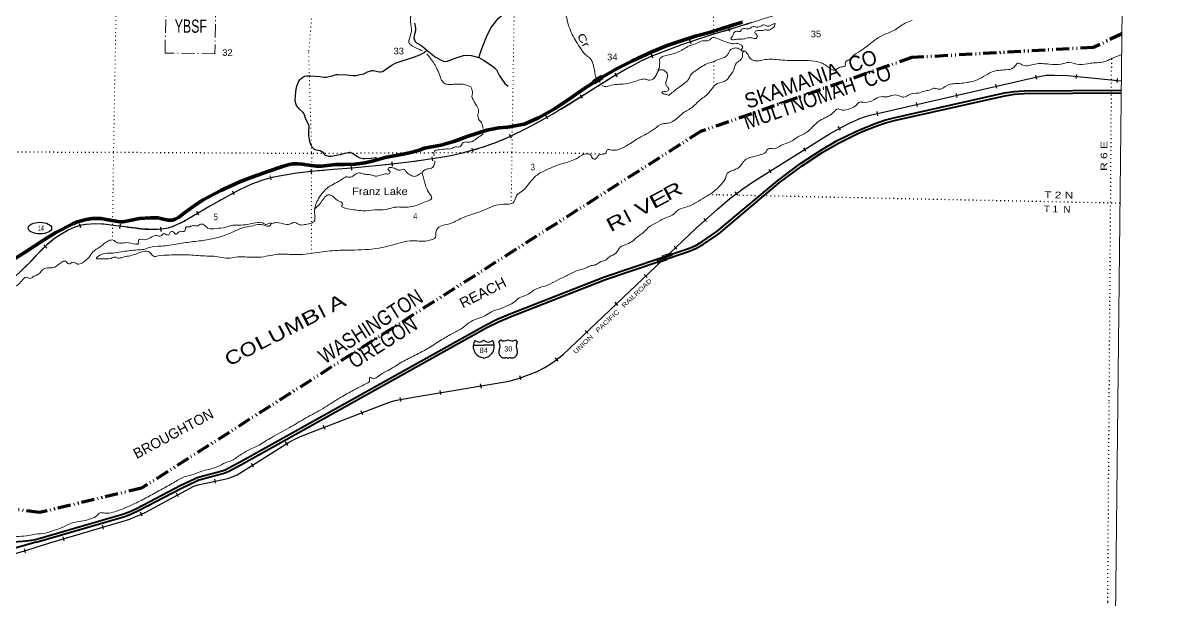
# Model space of a CAD drawing. Header units: feet. Extents: x -481249 to -254670, y -730376 to -544252.
# Drawn here: x -285320 to -254670, y -702563 to -687327 of the extents above; entities that cross this region are included whole.
import ezdxf
from ezdxf.enums import TextEntityAlignment as Align

# ---------------------------------------------------------------- set-up
doc = ezdxf.new("R2010")
doc.units = ezdxf.units.FT
doc.header["$LTSCALE"] = 70
for name, pattern in [('DASH_DOUBLE_DOT', [9.2, 5, -1.2, 0.3, -1.2, 0.3, -1.2]), ('DOT_DASHED', [7.7, 5, -1.2, 0.3, -1.2]), ('DOTTED', [1.5, 0.3, -1.2])]:
    doc.linetypes.add(name, pattern=pattern)
for name, color, linetype, lineweight in [('10', 7, 'DASH_DOUBLE_DOT', 70), ('15', 7, 'Continuous', 25), ('16', 7, 'Continuous', 25), ('17', 7, 'Continuous', 25), ('18', 7, 'Continuous', 35), ('23', 7, 'Continuous', 70), ('29', 7, 'Continuous', 25), ('34', 7, 'Continuous', 25), ('39', 7, 'Continuous', 13), ('4', 7, 'Continuous', 13), ('41', 7, 'Continuous', 13), ('44', 7, 'DOT_DASHED', 13), ('55', 7, 'Continuous', 13), ('59', 7, 'Continuous', 13), ('6', 7, 'DOTTED', 25), ('7', 7, 'DOTTED', 13)]:
    doc.layers.add(name, color=color, linetype=linetype, lineweight=lineweight)
doc.layers.add('12', color=7, linetype='Continuous')

msp = doc.modelspace()

# ---------------------------------------------------------------- linework, layer by layer
at = {"layer": '10', "lineweight": 60}
msp.add_lwpolyline([(-256208.54, -687611.63), (-256956.72, -687968.79), (-261768.39, -688238.79), (-267370.28, -690194.46), (-282181.14, -699635.16), (-284886.82, -700279.72), (-288388.73, -699810.89)], dxfattribs=at)
at = {"layer": '15'}
for p, q in [((-273117.59, -695715.86), (-273114.69, -695712.95)), ((-273111.52, -695715.33), (-273114.95, -695712.95)), ((-273390.3, -695847.33), (-273113.89, -695847.33)), ((-273113.89, -696192.91), (-273177.78, -696174.95)), ((-273114.42, -696193.17), (-273050.79, -696174.43))]:
    msp.add_line(p, q, dxfattribs=at)
msp.add_lwpolyline([(-272838.53, -695847.33), (-273114.42, -695847.33), (-273113.89, -695847.33)], dxfattribs=at)
for centre, radius, start, end in [((-273087.67, -695882.43), 306.13, 148.44436, 254.43378), ((-273236.27, -695599.83), 165.66, 227.34248, 315.8117), ((-272992.58, -695599.83), 165.66, 224.18831, 312.69403), ((-273141.18, -695882.43), 306.13, 283.08087, 31.62484)]:
    msp.add_arc(centre, radius, start, end, dxfattribs=at)
at = {"layer": '16'}
for p, q in [((-272712.87, -695769.81), (-272661.56, -695711.05)), ((-272469.8, -695705.08), (-272470.08, -695705.28)), ((-272277.71, -695710.96), (-272226.32, -695769.81))]:
    msp.add_line(p, q, dxfattribs=at)
for centre, radius, start, end in [((-272570.48, -695553.39), 182.07, 239.97227, 303.45418), ((-272368.7, -695553.89), 181.52, 236.33975, 300.08743), ((-272368.71, -695553.39), 182.07, 236.54582, 236.59441), ((-272566.66, -696035.34), 151.42, 159.09177, 283.81923), ((-272905.85, -695880.44), 222.05, 332.97043, 29.75871), ((-272372.54, -696035.34), 151.42, 256.18077, 20.90823), ((-272033.35, -695880.44), 222.05, 150.24129, 207.02957)]:
    msp.add_arc(centre, radius, start, end, dxfattribs=at)
for centre, major_axis, start_param, end_param in [((-272511.32, -696234.16), (-19.56, 51.67), 4.95877769, 6.28318531), ((-272427.87, -696234.16), (19.56, 51.67), 0, 1.32637542)]:
    msp.add_ellipse(centre, major_axis=major_axis, ratio=0.929097, start_param=start_param, end_param=end_param, dxfattribs=at)
at = {"layer": '17'}
msp.add_ellipse((-284873.39, -692751.56), major_axis=(309.24, -1), ratio=0.500121, dxfattribs=at)
at = {"layer": '18'}
for points in [[(-284992.68, -700993.79), (-282647.53, -700311.83), (-282534.09, -700271.08), (-282462.78, -700238.65), (-282299.46, -700160.42), (-281159.07, -699562.84), (-280763.23, -699375.07), (-280685.57, -699344.87), (-280644.74, -699330.88), (-280379.09, -699262.27), (-280043.52, -699176.07), (-279963.48, -699144.04), (-279900.77, -699115.91), (-279586.73, -698948.33), (-273070.12, -695318.28), (-272756.92, -695164.72), (-272396.88, -695009.09), (-269917.74, -694039.85), (-267718.65, -693296.47), (-267508.77, -693215.89), (-267332.03, -693115.12), (-266935.35, -692840.01), (-265332.05, -691495.66), (-264719.51, -691042.93), (-264166.65, -690679.5), (-263749.45, -690435.18), (-263269.74, -690199.66), (-263135.42, -690136.95), (-262766.37, -689994.6), (-262494.31, -689896.43), (-262209.44, -689822.33), (-259318.65, -689172.28), (-259058.17, -689133.12), (-258797.01, -689117.57), (-256224.9, -689098.65)], [(-284971.74, -701065.81), (-282624.35, -700383.19), (-282505.85, -700340.62), (-282431.06, -700306.61), (-282265.84, -700227.48), (-281125.57, -699629.96), (-280733.53, -699443.99), (-280659.81, -699415.33), (-280623.16, -699402.76), (-280360.39, -699334.89), (-280020.16, -699247.51), (-279934.18, -699213.1), (-279867.73, -699183.29), (-279550.83, -699014.17), (-273035.34, -695384.76), (-272725.52, -695232.86), (-272368.34, -695078.45), (-269892.06, -694110.33), (-267693.19, -693367.03), (-267476.57, -693283.87), (-267292.01, -693178.64), (-266889.79, -692899.69), (-265285.63, -691554.6), (-264676.59, -691104.47), (-264127.07, -690743.24), (-263713.93, -690501.3), (-263237.34, -690267.3), (-263106.02, -690205.99), (-262740.15, -690064.86), (-262472.09, -689968.15), (-262191.76, -689895.23), (-259304.83, -689246.04), (-259050.35, -689207.78), (-258794.51, -689192.55), (-256225.73, -689173.67)], [(-287898.03, -701067.69), (-287737.54, -701032.26), (-287598.08, -701007.9), (-287378.93, -700974.68), (-287195.2, -700952.54), (-287095.31, -700950.38), (-286206.21, -700995.85), (-285698.01, -701047.91), (-285567.06, -701054.41), (-285335.1, -701038.95), (-285087.79, -701012.33), (-284992.68, -700993.79)], [(-284971.74, -701065.81), (-285506.41, -701216.14), (-285697.66, -701267.02), (-285801.31, -701283.72), (-285865.51, -701288.15), (-285912.43, -701286.43), (-286924.35, -701154.32), (-287316.95, -701092.06), (-287400.19, -701084.84), (-287449.77, -701083.2), (-287513.96, -701083.2), (-287665.6, -701098.69), (-287764.1, -701114.21), (-287879.86, -701140.46)]]:
    msp.add_lwpolyline(points, dxfattribs=at)
at = {"layer": '23'}
for points in [[(-266254.67, -687301.12), (-266522.22, -687381.25), (-266795.84, -687465.31), (-267109.67, -687560.78), (-267503.92, -687675.07), (-267882.15, -687791.62), (-268256.52, -687920.24), (-268659.37, -688082.51), (-269173.41, -688323.27), (-269576.74, -688525.62), (-270038.95, -688789.21), (-270493.5, -689082.98), (-270817.02, -689314.59), (-271219.18, -689585.1), (-271665.18, -689834.9), (-272040.02, -690001.61), (-272481.87, -690075.1), (-272710.66, -690099.7), (-273036.06, -690156.91), (-273551.27, -690329.51), (-273907.59, -690456.4), (-274255.54, -690555.37), (-274540.76, -690605.17), (-274683.44, -690635.08), (-274844.49, -690692.77), (-275081.76, -690755.33), (-275395.21, -690818.74), (-275726.69, -690881.87), (-275914.61, -690935.81)], [(-275914.61, -690935.81), (-276038.45, -690971.36), (-276253.56, -691024.23), (-276532.55, -691056.09), (-276815.26, -691063.84), (-277037.79, -691068.49), (-277417.13, -691110.86), (-277546.78, -691112.13), (-277687.54, -691096.75), (-277925.57, -691057.07), (-278050.58, -691045.75), (-278159.96, -691047.52), (-278266.19, -691066.5), (-278449.44, -691117.3), (-278833.9, -691251.79), (-279234.55, -691398.06), (-279556.72, -691519.45), (-280080.75, -691758.06), (-280545.71, -692006.14), (-280726.52, -692117.08), (-281007.61, -692321.28), (-281201.8, -692466.66), (-281292.54, -692511.38), (-281364.64, -692537.15), (-281419.18, -692541.54), (-281476.59, -692537.15), (-281561.26, -692523.36), (-281677.7, -692493.59), (-281741.16, -692482.56), (-281947.59, -692481.44), (-282232.37, -692495.17), (-282489.58, -692549.41), (-282680.1, -692580.71), (-282746.45, -692584.86), (-282808.63, -692578.66), (-283064.6, -692530.7), (-283262.68, -692499.81), (-283364.83, -692496.09), (-283492.81, -692499.81), (-283649.78, -692523.85), (-283816.24, -692568.26), (-283909.53, -692597.3), (-284005.92, -692636.72), (-284455.71, -692868.43), (-284778.86, -693069.99), (-285263.75, -693385.34), (-285718.23, -693673.1)]]:
    msp.add_lwpolyline(points, dxfattribs=at)
at = {"layer": '29'}
for points in [[(-273246.14, -688236.61), (-273182.79, -688054.22), (-273120.69, -687892.81), (-273056.64, -687735.44), (-272996.77, -687592.04), (-272924.97, -687456.84), (-272827.19, -687328.04), (-272721.32, -687193.35), (-272601.77, -687086.92), (-272458.19, -686982.87), (-272270.63, -686887.49), (-272103.42, -686817.87), (-271994.67, -686795.59), (-271916.78, -686798.64), (-271791.26, -686860.67), (-271737.6, -686897.55)], [(-274945.71, -687324.07), (-274925.18, -687459.35), (-274926.14, -687526.8), (-274959.79, -687656.57), (-274964.57, -687720.71), (-274953.12, -687766.9), (-274929.33, -687816.13), (-274894, -687849.97), (-274756.61, -687924.2), (-274618.66, -688037.49)], [(-275914.61, -690935.81), (-275985.4, -690893.99), (-276101.8, -690906.26), (-276262.31, -690919.87), (-276312.17, -690917.15), (-276390.96, -690898.48), (-276458.11, -690868.81), (-276579.4, -690788.81), (-276641.11, -690753.8), (-276674.99, -690747.06), (-276703.25, -690754.87), (-276807.78, -690779.34), (-276918.44, -690813.75), (-277028.87, -690830.12), (-277155.42, -690852.26), (-277207.81, -690852.85), (-277238.91, -690850.77), (-277281.52, -690838.32), (-277305.25, -690825.88), (-277356.72, -690759.02), (-277404.77, -690728.39), (-277448.29, -690707.53), (-277552.25, -690685.92), (-277603.8, -690664.09), (-277635.8, -690634.55), (-277661.85, -690606.01), (-277689.01, -690559.58), (-277719.8, -690454.9), (-277745.92, -690296.16), (-277748.2, -690153.83), (-277741.67, -690101.96), (-277744.97, -690053.66), (-277785.81, -689950.83), (-277834.64, -689845.87), (-277863.57, -689753.23), (-277880.58, -689718.23), (-277908.78, -689680.39), (-277996, -689600.91), (-278073.03, -689507.55), (-278098.26, -689450.65), (-278111.53, -689376.69), (-278105.73, -689230.47), (-278087.67, -689064.38), (-278061.98, -688971.49), (-278025.33, -688882.94), (-277987.35, -688826.29), (-277952.06, -688791.85), (-277912.71, -688757.84), (-277857.12, -688731.15), (-277806.98, -688718.43), (-277706.63, -688717.39), (-277462.39, -688741.13), (-277338.43, -688753.69), (-277280.13, -688751.9), (-277131.4, -688718.07), (-277029.51, -688689.39), (-276982.66, -688684.24), (-276750.25, -688691.76), (-276572.07, -688708.49), (-276508.09, -688708.06), (-276431.62, -688696.58), (-276292.93, -688664.6), (-276194.15, -688618), (-276136.98, -688596.05), (-276083.5, -688583.59), (-276039.54, -688583.6), (-275961.38, -688595.46), (-275885.08, -688612.64), (-275849.35, -688613.19), (-275801.12, -688602.27), (-275756.73, -688578.51), (-275623.29, -688484.32), (-275547.15, -688434.25), (-275485.97, -688400.21), (-275431.05, -688380.32), (-275332.92, -688340.4), (-275137.8, -688283.22), (-274952.65, -688221.88), (-274805.68, -688167.98), (-274690.7, -688107.59), (-274618.66, -688037.49)], [(-274618.66, -688037.49), (-274399.37, -688214.21), (-274258.09, -688298.52), (-274184, -688330.55), (-274136.31, -688338.44), (-274084.49, -688334.69), (-274007.66, -688308.32), (-273844.56, -688246.65), (-273653.4, -688185.4), (-273555.81, -688174.98), (-273446.9, -688180.5), (-273246.14, -688236.61)], [(-273246.14, -688236.61), (-273119.69, -688303.7), (-272895.08, -688457.42), (-272828.11, -688511.01), (-272776.11, -688563.44), (-272695.83, -688718.98), (-272556.04, -688925.53), (-272468.72, -688997)]]:
    msp.add_lwpolyline(points, dxfattribs=at)
at = {"layer": '34'}
for p, q in [((-266597.46, -687550.96), (-266629.24, -687445.02)), ((-267616.54, -687878.23), (-267651.66, -687773.35)), ((-268634.67, -688249.11), (-268673.69, -688145.61)), ((-269573.67, -688746.07), (-269629.12, -688650.37)), ((-257414.39, -688792.23), (-257403.64, -688682.15)), ((-259521.89, -689050), (-259546.66, -688942.2)), ((-258463.72, -688809.63), (-258487.21, -688701.54)), ((-256333.99, -688900.35), (-256323.24, -688790.27)), ((-270496.71, -689314.55), (-270554.97, -689220.53)), ((-260566.29, -689292.63), (-260591.06, -689184.83)), ((-261625.09, -689533.22), (-261649.86, -689425.42)), ((-271416.04, -689871.5), (-271469.36, -689774.58)), ((-262669.49, -689775.85), (-262694.26, -689668.05)), ((-263665.15, -690156.03), (-263719.7, -690059.8)), ((-272382, -690371.6), (-272431.69, -690272.79)), ((-273396.65, -690745.11), (-273425.96, -690638.46)), ((-264576.38, -690716.12), (-264635.15, -690622.42)), ((-276611.46, -691218.75), (-276620.41, -691108.5)), ((-275529.7, -691109.06), (-275541.76, -690999.11)), ((-274464.28, -690970.24), (-274481.06, -690860.91)), ((-278745.75, -691473.17), (-278768.31, -691364.89)), ((-277677.56, -691310.05), (-277690.74, -691200.23)), ((-265497.62, -691290.82), (-265556.39, -691197.11)), ((-279720.34, -691871.96), (-279773.35, -691774.88)), ((-266384.93, -691883.16), (-266451.58, -691794.89)), ((-280662.73, -692407.08), (-280719.2, -692311.97)), ((-283794.98, -692739.4), (-283826.83, -692633.48)), ((-282754.06, -692757.33), (-282739.53, -692647.68)), ((-267212.38, -692579), (-267285.52, -692496.03)), ((-281663.45, -692840.25), (-281667.74, -692729.73)), ((-284695.95, -693277.49), (-284772.83, -693197.97)), ((-267994.73, -693309.03), (-268070.89, -693228.82)), ((-268783.91, -694054.78), (-268860.07, -693974.56)), ((-269559.65, -694794.96), (-269635.81, -694714.74)), ((-270348.84, -695540.7), (-270425, -695460.49)), ((-271142.3, -696268.76), (-271210.18, -696181.43)), ((-272120.32, -696765.35), (-272159.01, -696661.72)), ((-273178.52, -696984.7), (-273196.5, -696875.56)), ((-275305.88, -697341.55), (-275325.57, -697232.71)), ((-274250.3, -697158.6), (-274268.28, -697049.46)), ((-276321.03, -697690.93), (-276360.68, -697587.67)), ((-277321.07, -698077.67), (-277360.72, -697974.4)), ((-278306.72, -698502.93), (-278365.56, -698409.27)), ((-279213.23, -699075.53), (-279272.08, -698981.87)), ((-280219.62, -699502.38), (-280241.24, -699393.9)), ((-281201.4, -699866.25), (-281253.43, -699768.64)), ((-282165.04, -700371.04), (-282213.14, -700271.44)), ((-283186.72, -700720.48), (-283217.88, -700614.35)), ((-284229.28, -701023.82), (-284260.44, -700917.69)), ((-285253.35, -701342.4), (-285283.94, -701236.1))]:
    msp.add_line(p, q, dxfattribs=at)
for points in [[(-266012.1, -687308.99), (-266372.67, -687426.53), (-266726.29, -687532.6), (-267080.14, -687638.31), (-267875.81, -687904.71), (-268661.77, -688200.98), (-268800.27, -688259.8), (-268935.44, -688325.9), (-269341.58, -688545.49), (-269740.73, -688776.75), (-270452.56, -689222.97), (-271166.49, -689665.32), (-271352.02, -689770.98), (-271539.14, -689873.92), (-271984.44, -690110.55), (-272435.44, -690337.36), (-272805.83, -690497.81), (-273188.46, -690628.57), (-273718.41, -690774.21), (-273985.9, -690833.72), (-274255.72, -690882.99), (-274709.82, -690952.69), (-275165.2, -691011.53), (-275888.42, -691090.85), (-276612.15, -691164.02), (-277106.6, -691204.15), (-277601.26, -691243.28), (-278069.05, -691299.41), (-278534.95, -691373.48), (-278758.88, -691420.14), (-278979.38, -691483.04), (-279289.65, -691595.39), (-279587.91, -691734.47), (-279975.44, -691946.06), (-280358.85, -692163.79), (-280655.65, -692339.38), (-280952.4, -692515.57), (-281155.01, -692622.65), (-281369.57, -692713.63), (-281480.17, -692749.5), (-281647.92, -692782.39), (-281817.05, -692788.97), (-282181.61, -692765.93), (-282545.79, -692729.86), (-282863.08, -692687.8), (-283180.17, -692646.1), (-283412.54, -692635.49), (-283645.46, -692651.1), (-283769.78, -692672.09), (-283950.75, -692726.49), (-284126.43, -692805.91), (-284276, -692889.69), (-284485.48, -693028.53), (-284680.81, -693186.91), (-284846.29, -693346.91), (-285081.09, -693597.77), (-285324.17, -693840.61)], [(-287596.29, -701957.01), (-285225.13, -701274.75), (-284614.48, -701080), (-282728.43, -700526.32), (-282496.05, -700451.04), (-282356.63, -700393.48), (-282199.49, -700327.05), (-282071.15, -700265.06), (-280793.86, -699584.17), (-280757.17, -699569.58), (-280686.27, -699549.63), (-280431.3, -699488.88), (-279935.81, -699390.16), (-279866.25, -699369.57), (-279754.45, -699325.99), (-279652.69, -699279.51), (-279577.63, -699236.91), (-278289.46, -698427.61), (-278117.49, -698336.04), (-277984.62, -698274), (-277790.42, -698196.58), (-275684.54, -697388.09), (-275561.48, -697343.47), (-275463.06, -697317.18), (-275370.05, -697295.02), (-274919.84, -697213.56), (-272437.9, -696804.73), (-272164.76, -696723.66), (-271910.01, -696628.55), (-271699.99, -696542.09), (-271500.15, -696440.05), (-271279.56, -696303), (-271011.56, -696094.67), (-267490.57, -692751.44), (-266925.07, -692252.97), (-266602.11, -691975.46), (-266248.51, -691708.47), (-265964.47, -691519.17), (-263933.23, -690245.23), (-263664.37, -690092.83), (-263403.39, -689966.67), (-263150.68, -689853.59), (-262995.66, -689800.41), (-262874.73, -689764.31), (-258481.85, -688755.03), (-258345.87, -688725.48), (-258207.2, -688706.28), (-257990.16, -688701.85), (-257641.97, -688715.15), (-256222.11, -688853.8)]]:
    msp.add_lwpolyline(points, dxfattribs=at)
at = {"layer": '34', "lineweight": 13}
msp.add_lwpolyline([(-287596.01, -701958.07), (-285224.81, -701275.8), (-284614.16, -701081.05), (-282728.11, -700527.37), (-282495.67, -700452.07), (-282356.21, -700394.49), (-282199.04, -700328.05), (-282070.65, -700266.04), (-280793.4, -699585.17), (-280756.82, -699570.62), (-280685.99, -699550.69), (-280431.06, -699489.95), (-279935.55, -699391.23), (-279865.89, -699370.61), (-279754.02, -699327), (-279652.19, -699280.49), (-279577.07, -699237.85), (-278288.91, -698428.56), (-278117, -698337.02), (-277984.18, -698275.01), (-277790.02, -698197.6), (-275684.16, -697389.12), (-275561.15, -697344.52), (-275462.79, -697318.25), (-275369.82, -697296.1), (-274919.65, -697214.64), (-272437.65, -696805.8), (-272164.41, -696724.7), (-271909.61, -696629.57), (-271699.53, -696543.09), (-271499.61, -696441.01), (-271278.93, -696303.9), (-271010.84, -696095.51), (-267489.83, -692752.25), (-266924.35, -692253.8), (-266601.42, -691976.32), (-266247.87, -691709.37), (-265963.87, -691520.09), (-263932.67, -690246.17), (-263663.86, -690093.8), (-263402.93, -689967.67), (-263150.28, -689854.61), (-262995.32, -689801.46), (-262874.45, -689765.37), (-258481.61, -688756.1), (-258345.68, -688726.56), (-258207.11, -688707.38), (-257990.17, -688702.95), (-257642.04, -688716.25), (-256222.22, -688854.89)], dxfattribs=at)
msp.add_spline([(-261118.49, -684692.96), (-261186.54, -684902.46), (-261332.31, -685186.87), (-261520.98, -685536.77), (-261805.35, -685845.13), (-262159.22, -686100.34), (-262512.28, -686289.42), (-263134.02, -686486.46), (-263860.11, -686693.95), (-264932.06, -686992.41), (-265650.08, -687196.02), (-266372.34, -687427.58), (-267079.81, -687639.36), (-268661.36, -688202), (-268934.94, -688326.88), (-269740.16, -688777.69), (-271165.93, -689666.27), (-271538.62, -689874.89), (-272434.97, -690338.36), (-273188.14, -690629.62), (-274255.54, -690884.07), (-275165.07, -691012.62), (-276612.05, -691165.12), (-277601.15, -691244.37), (-278534.75, -691374.56), (-278979.04, -691484.09), (-279587.41, -691735.45), (-280358.3, -692164.74), (-280951.86, -692516.53), (-281369.18, -692714.66), (-281817.06, -692790.07), (-282545.92, -692730.95), (-283180.27, -692647.2), (-283645.33, -692652.19), (-284125.93, -692806.89), (-284680.08, -693187.73), (-285323.42, -693841.42), (-286094.36, -694439.06), (-286894.38, -694791.74), (-287495.57, -694947.01), (-288146.12, -695041.39), (-288330.43, -695051.31)], degree=3, dxfattribs=at)
at = {"layer": '39'}
for points in [[(-270031, -688900.98), (-270063.58, -688836.94), (-270140.76, -688755.6), (-270175.19, -688620.79), (-270226.54, -688393.53), (-270277.22, -688276.52), (-270396.34, -688182.52), (-270534.61, -688016.08), (-270666.41, -687811.66), (-270770.39, -687627.7), (-270856.03, -687417.96), (-270923.13, -687168.42), (-270996.67, -686952.85), (-271097.09, -686805.02), (-271246.53, -686568.26), (-271376.4, -686369.88), (-271520.36, -686177.3), (-271799.33, -686042.8), (-272072.99, -685966.51), (-272338.49, -685878.32), (-272503.77, -685789.64), (-272613.4, -685739.88), (-272670.42, -685648.82), (-272618.63, -685511.31), (-272496.66, -685370.85), (-272386.44, -685208.17), (-272306.87, -685093.12), (-272321.63, -684988.68), (-272418.38, -684868.96), (-272439.99, -684832.56)], [(-274737.74, -688059.89), (-274835.89, -688015.2), (-274963.46, -687957.15), (-275044.98, -687903.81), (-275096.23, -687832.88), (-275082.98, -687732.87), (-275025.85, -687485.21), (-275058.72, -687222.15), (-275038.82, -687070.13), (-275087.9, -686985.2), (-275280.77, -686858.02), (-275502.18, -686770.5), (-275655.97, -686726.08), (-275753.04, -686632.42), (-275936.77, -686577.53), (-276115.66, -686454.57), (-276353.28, -686380.83), (-276562.66, -686293.48), (-276673.86, -686207.62), (-276795.39, -686147.66), (-276890.6, -686046.78), (-276882.61, -685903.83), (-276943.59, -685808.71), (-277076.83, -685722.51), (-277149.8, -685625.2), (-277168.4, -685506.67), (-277206.72, -685361.78), (-277284.87, -685196.25)], [(-261759.2, -687252.82), (-261768.44, -687256.7), (-261949.73, -687330.12), (-262254.74, -687523.93), (-262552.92, -687649.7), (-262807.52, -687818.22), (-263129.13, -688057.88), (-263347.49, -688212.91), (-263434.66, -688293.77), (-263533.68, -688360.42), (-263536.91, -688460.59), (-263603.31, -688481.63), (-263723.99, -688515.88), (-263806.81, -688568.74), (-264025.97, -688461.21), (-264349.07, -688330.06), (-264683.59, -688312.97), (-265014.36, -688318), (-265254.64, -688298.33), (-265655.44, -688292.27), (-265978.34, -688309.44), (-266069.69, -688239.91), (-266142.35, -688116.55), (-266233.92, -688065.06), (-266256.82, -688134.86), (-266264.1, -688238.98), (-266351.44, -688333.86), (-266414.13, -688379.01), (-266492.55, -688564.22), (-266610.98, -688742.82), (-266676.18, -688830.02), (-266921.89, -688926.52), (-267183.84, -689205.16), (-267440.84, -689405.71), (-267556.56, -689526.22), (-267800.99, -689682.87), (-267946.79, -689804.93), (-268116.71, -689932.64), (-268263.56, -689976.52), (-268375.95, -689988.85), (-268594.09, -690125.85), (-269005.93, -690368.15), (-269321.02, -690565.82), (-269560.88, -690676.44), (-269719.34, -690686.07), (-269847.52, -690678.12), (-269874.55, -690757.88), (-270069.76, -690823.07), (-270159.23, -690927.95), (-270217.22, -690917.05), (-270292.03, -690805.69), (-270404.03, -690785.95), (-270668.19, -690916.25), (-271022.5, -691043.17), (-271449.41, -691207.08), (-271734.02, -691371.14), (-271920.98, -691580.76), (-272097.69, -691772.51), (-272245.45, -691890.53), (-272293.06, -692014.08), (-272311.53, -692049.87), (-272643.14, -692123.03), (-273156.35, -692295.65), (-273677.69, -692478.18), (-274052.53, -692644.88), (-274302.05, -692725.29), (-274386.07, -692876.34), (-274391.49, -692992.51), (-274554.84, -693074.22), (-274755.58, -693099.24), (-274933.78, -693084.52), (-275458.01, -693174.81)], [(-266570.68, -687739.29), (-266515.53, -687653.94), (-266470.36, -687566.43), (-266409.9, -687539.29), (-266318.11, -687546.25), (-266264.42, -687479.87), (-266192.62, -687472.42), (-266080.4, -687474.12), (-266015.76, -687433), (-265977.49, -687417.55), (-265919.47, -687426.44), (-265851.36, -687429.48), (-265752.73, -687394.89), (-265696.3, -687369.69), (-265630.46, -687394.73), (-265558.42, -687403.84), (-265491.89, -687372.78), (-265429.38, -687341.66), (-265399.2, -687332.09), (-265397.66, -687370.19), (-265460.86, -687457.43), (-265587.82, -687513.63), (-265667.88, -687504.4), (-265720.22, -687523.66), (-265788.31, -687518.62), (-265862.5, -687521.5), (-265910.79, -687536.81), (-265933.25, -687570.54), (-265891.83, -687625.28), (-265868.49, -687683.76), (-265876.87, -687713.7), (-265919.25, -687737.11), (-265987.19, -687720.05), (-266083.31, -687712.58), (-266234.02, -687744.38), (-266376.4, -687750.24), (-266492.85, -687766.52), (-266554.85, -687755.56), (-266570.68, -687739.29)], [(-266252.79, -687968.57), (-266291.5, -688020.1), (-266383.36, -687992.65), (-266489.57, -687991.05), (-266570.19, -688027.91), (-266643.83, -688149.06), (-266720.93, -688226.06), (-266916.19, -688295.26), (-267045.18, -688353.44), (-267206.13, -688403.12), (-267359.56, -688492.99), (-267531.29, -688604.64), (-267630.56, -688691.33), (-267677.97, -688798.84), (-267783.52, -688907.48), (-267935.21, -689019.43), (-268052.54, -689107.85), (-268174.02, -689208.23), (-268226.46, -689235.5), (-268264.25, -689210.88), (-268348.29, -689199.58), (-268391.89, -689158.84), (-268297.39, -689134.21), (-268212.68, -689091.4), (-268224.09, -689041.12), (-268271.55, -688988.29), (-268291.01, -688939.89), (-268269.7, -688835.99), (-268248.44, -688736.1), (-268257.4, -688649.78), (-268324.76, -688584.63), (-268408.65, -688561.31), (-268500.96, -688569.94), (-268459.98, -688496.4), (-268461.22, -688434.25), (-268446.49, -688376.35), (-268461.39, -688283.93), (-268426.81, -688242.36), (-268319.94, -688189.86), (-268167.18, -688154.09), (-268032.5, -688122.05), (-267879.24, -688046.2), (-267778.31, -687987.6), (-267631.12, -687915.67), (-267464.6, -687859.18), (-267316.15, -687795.96), (-267145.6, -687780.15), (-267060.33, -687713.78), (-266875.48, -687750.71), (-266680.02, -687829.83), (-266560.17, -687863.71), (-266510.17, -687872.48), (-266427.84, -687859.7), (-266335.98, -687887.14), (-266272.29, -687924.18), (-266254.81, -687971.25)], [(-266230.86, -688059.17), (-266262.44, -688062.33), (-266289.29, -688048.1), (-266305.08, -688025.98)], [(-273127.56, -690113.42), (-273176.02, -689964.39), (-273241.1, -689877.22), (-273267.62, -689750.55), (-273252.02, -689622.52), (-273322.46, -689481.15), (-273383.21, -689367.99), (-273428.06, -689265.1), (-273411.07, -689187.19), (-273427.81, -689080.71), (-273461.07, -689014.07), (-273538.76, -688974.81), (-273656.65, -688944.97), (-273837.01, -688942.24), (-273983.4, -688948.05), (-274111.55, -688938.09), (-274203.05, -688880.59), (-274288.83, -688682.87), (-274366.91, -688511.33), (-274447.36, -688369.82), (-274555.82, -688223.87), (-274621, -688139.6)], [(-269159.33, -693085.63), (-269003.36, -692951.7), (-268886.08, -692867.28), (-268754.19, -692734.99), (-268507.92, -692592.4), (-268275.9, -692467.64), (-268080.42, -692380.4), (-267993.17, -692293.53), (-267759.49, -692196.85), (-267485.39, -692072.72), (-267253.17, -691931.92), (-267051.21, -691806.7), (-266820.12, -691593.74), (-266703.72, -691417.11), (-266672.49, -691321.38), (-266617.72, -691268.09), (-266488.79, -691213.92), (-266313.1, -691106.34), (-266229.49, -690989.36), (-266140.39, -690914.54), (-265987.46, -690864.74), (-265790.38, -690811.6), (-265649.28, -690745.59), (-265573.93, -690648.52), (-265439.67, -690650.55), (-265224.09, -690559.61), (-264976.36, -690461.13), (-264790.43, -690335.67), (-264574.62, -690224.69), (-264402.37, -690070.96), (-264209.92, -689903.51), (-263854.61, -689694.42), (-263727.14, -689596.13), (-263617.29, -689627.86), (-263400.3, -689585.04), (-263240.89, -689497.26), (-263151.71, -689416.43), (-263065.56, -689419.74), (-262776.16, -689355.97), (-262596.76, -689272.5), (-262444.51, -689278.81), (-262307.75, -689240.79), (-262123.34, -689239.57), (-261981.62, -689287.81), (-261834.4, -689213.87), (-261597.42, -689175.36), (-261408.31, -689118.09), (-261271.61, -689084.08), (-261199, -689047.1), (-261099.05, -689068.65), (-261014.95, -689075.94), (-260889.83, -689005.68), (-260748.72, -688939.66), (-260594.22, -688925.96), (-260415.65, -688910.63), (-260256.99, -688884.96), (-260104.25, -688851.2), (-259870.37, -688738.48), (-259642.41, -688617.67), (-259288.96, -688560.88), (-259083.92, -688511.86), (-259018.86, -688436.69), (-258970.18, -688389.32), (-258844.45, -688433.31), (-258507.41, -688408.34), (-258132.65, -688412), (-257815.93, -688408.77), (-257602.95, -688365.89), (-257329.04, -688422.14), (-257050.02, -688388.28), (-256686.77, -688349.68), (-256479.29, -688264.63), (-256214.51, -688154.48)], [(-268486.65, -688577.06), (-268540.5, -688689.6), (-268601.74, -688780.87), (-268752.72, -688834.71), (-268830.56, -688807.47), (-268942.9, -688815.8), (-269132.01, -688873.07), (-269311, -688922.47), (-269531.75, -688945.19), (-269736.45, -688966.15), (-269913.31, -689005.56), (-269973.25, -688979.79)], [(-274432.33, -690839.55), (-274438.98, -690805.13), (-274419.79, -690711.22), (-274293.1, -690677.06), (-274100.43, -690655.92), (-273968.02, -690645.9), (-273873.23, -690597.22), (-273793.17, -690606.45), (-273738.89, -690593.24), (-273673.64, -690502.03), (-273617.18, -690474.82), (-273514.96, -690474.36), (-273416.52, -690455.81), (-273279.05, -690359.68), (-273143.66, -690269.53), (-273130.38, -690255.75)], [(-277595.31, -692244.59), (-277565.84, -692128.78), (-277493.74, -691969.53), (-277367.37, -691797.07), (-277233.55, -691670.82), (-277049.87, -691565.37), (-276888.35, -691469.6), (-276767.21, -691397.27), (-276644.99, -691401.12), (-276517.84, -691328.89), (-276427.17, -691290.17), (-276343.2, -691307.48), (-276217.2, -691329.42), (-276099.11, -691343.23), (-275989.23, -691372.96), (-275826.55, -691345.35), (-275685.9, -691317.41), (-275631.75, -691314.22), (-275594.94, -691254.65), (-275644.33, -691195.78), (-275637.93, -691163.81), (-275575.61, -691148.72), (-275477.64, -691168.24), (-275369.99, -691215.96), (-275293.76, -691211.1), (-275245.42, -691191.79), (-275154.29, -691279.35), (-275044.95, -691353.16), (-274951.11, -691382.64), (-274824.13, -691324.43), (-274761.66, -691297.31), (-274722.63, -691384.09), (-274684.24, -691522.96), (-274630.13, -691688.13), (-274571.48, -691809.27), (-274512.37, -691892.34), (-274493.11, -691956.77), (-274636.51, -692046.8), (-274974.79, -692173.96), (-275171.47, -692195.04), (-275345.82, -692192.41), (-275490.22, -692200.25), (-275701.37, -692257.18), (-276004.19, -692270.64), (-276315.12, -692292), (-276521.31, -692270.84), (-276723.37, -692239.73), (-276878.65, -692153.2), (-276862.35, -692131.4), (-276997.15, -692009.11), (-277130.12, -691900.87), (-277223.94, -691869.39), (-277300.56, -691906.31), (-277402.32, -692033.05), (-277508.11, -692161.72), (-277595.31, -692244.59)], [(-274756, -691299.39), (-274704.72, -691230.03), (-274603.96, -691185.45), (-274473.24, -691149.35), (-274419.92, -691049.94), (-274413.48, -690975.27)], [(-278742.37, -692632.55), (-278650, -692607.45), (-278429.88, -692636.83), (-278237.5, -692639.74), (-278124.72, -692595.35), (-278049.03, -692634.57), (-277961.25, -692667.97), (-277826.77, -692651.96), (-277680.04, -692618.1), (-277605.21, -692563.12), (-277587.71, -692443.12), (-277596.21, -692318.73), (-277594.79, -692244.1)], [(-275458.01, -693174.81), (-275803.84, -693263.78), (-276536.24, -693330.88), (-277053.51, -693343.1), (-277589.44, -693407.15), (-278111.13, -693453.38), (-278521.84, -693439.15), (-279015.84, -693515.87), (-279432.72, -693513.57), (-279629.1, -693510.6), (-279839.98, -693545.5), (-280268.27, -693492.93), (-280446.62, -693490.23), (-280909.27, -693461.19), (-281452.46, -693463), (-281737.37, -693486.75), (-281875.69, -693488.67), (-281964.72, -693393.12), (-282362.26, -693449.25), (-282683.87, -693524.56), (-282808.36, -693542.72), (-282882.21, -693517.55), (-282990.87, -693551.98), (-283249.55, -693562.1), (-283377.7, -693552.15), (-283290.51, -693469.29), (-283035.32, -693417.03), (-282617.79, -693365.21), (-282246.52, -693326.73), (-282093.95, -693306.99), (-281979.16, -693262.63), (-281656.04, -693227.43), (-281210.35, -693168.02), (-280812.76, -693107.89), (-280401.22, -693053.99), (-280085.59, -692976.58), (-279789.62, -692866.81), (-279505.54, -692746.84), (-279234.23, -692686.81), (-279067.44, -692651.25), (-278943.41, -692671.16), (-278865.55, -692696.39), (-278793.38, -692695.47), (-278750.32, -692615.95), (-278873.03, -692652.18), (-278980.73, -692608.46), (-279098.91, -692602.67), (-279370.11, -692652.68), (-279616.89, -692673), (-279761.22, -692674.83), (-279958.34, -692731.98), (-280209.23, -692760.26), (-280421.55, -692749.03), (-280506.86, -692677.59), (-280616.74, -692647.87), (-280715.52, -692694.48), (-280825.57, -692678.79), (-280924.3, -692721.39), (-281002.5, -692724.21), (-281035.79, -692823.92), (-281188.38, -692845.67), (-281261.38, -692914.71), (-281340.78, -692851.38), (-281425.09, -692862.13), (-281457.96, -692927.78), (-281535.99, -692916.58), (-281595.84, -692893.62), (-281664.76, -692956.72), (-281780.92, -692948.95), (-281909.63, -692985.09), (-282116.97, -693058.11), (-282259.37, -693065.98), (-282258.4, -693150.18), (-282466.81, -693147.03), (-282657.18, -693144.15), (-282817.5, -693141.72), (-282936.86, -693067.77), (-283045.29, -693084.17), (-283287.87, -693252.87), (-283469.81, -693380.39), (-283577.83, -693527.08), (-283749.9, -693666.78), (-283880.65, -693704.89), (-283996.27, -693653.03), (-284113.08, -693699.37), (-284196.42, -693629.96), (-284296.86, -693648.49), (-284476.92, -693786.07), (-284633.48, -693803.74), (-284782.21, -693837.57), (-284871.53, -693930.42)], [(-288404.03, -700949.1), (-288300.91, -700952.53), (-288180.11, -700951.47), (-287926.93, -700899.18), (-287736.4, -700890.03), (-287543.63, -700860.88), (-287388.89, -700827.14), (-287296.14, -700782.44), (-287231.5, -700741.33), (-287115.47, -700759.12), (-287029.45, -700772.45), (-286852.83, -700753.07), (-286604.73, -700788.89), (-286320.75, -700841.28), (-286138.91, -700886.12), (-286048.68, -700883.48), (-285931.99, -700847.16), (-285822.16, -700880.89), (-285433.71, -700912.82), (-285166.82, -700886.79), (-284988.02, -700853.41), (-284737.09, -700821.13), (-284439.36, -700731.43), (-284181.5, -700625.09), (-283984.09, -700543.9), (-283724.99, -700499.71), (-283505.73, -700434.88), (-283362.52, -700360.88), (-283277.4, -700284), (-283225.27, -700282.79), (-283091.16, -700296.84), (-282888.24, -700257.82), (-282358.44, -700039.34), (-282027.67, -699869.97), (-281668.52, -699674.97), (-281335.54, -699489.6), (-281051.05, -699335.56), (-280787.58, -699261.38), (-280552.02, -699174.75), (-280357.03, -699127.59), (-280067.01, -699013.72), (-279958.12, -698959.25), (-279821.28, -698915.22), (-279572.87, -698760.64), (-279368.9, -698635.45), (-279068.5, -698491.67), (-278733.33, -698290.3), (-278271.25, -698036.73), (-277825.1, -697774.9), (-277373.06, -697523.18), (-277177.14, -697399.88), (-276898.44, -697227.71), (-276567.44, -697040.31), (-276252.85, -696882.72), (-276145.64, -696802.16), (-276141.04, -696754.13), (-276132.37, -696700.15), (-276082.49, -696718.94), (-276028.62, -696739.79), (-275905.5, -696669.5), (-275643.06, -696515.13), (-275319.96, -696317.58), (-274979.06, -696140.35), (-274611.88, -695943.47), (-274258.47, -695726.34), (-273959.69, -695550.47), (-273695.33, -695404.15), (-273509.19, -695260.65), (-273301.43, -695153.55), (-273086.01, -695074.63), (-272912.3, -694965.02), (-272688.88, -694888.23), (-272463.24, -694793.43), (-272299.82, -694705.71), (-272176.24, -694597.34), (-271990.99, -694527.99), (-271716.3, -694355.76), (-271426.56, -694263.94), (-271180.47, -694135.38), (-270926.48, -694016.96), (-270654.28, -693884.78), (-270402.76, -693804.4), (-270269.74, -693744.28), (-270143.15, -693718.14), (-270042.1, -693649.51), (-269905.29, -693607.49), (-269789.94, -693517.03), (-269610.22, -693407.51), (-269500.15, -693256.85), (-269320.79, -693177.39), (-269159.33, -693085.63)], [(-284871.53, -693930.42), (-284946.41, -693989.42), (-285063.3, -694041.77), (-285135.93, -694080.75), (-285237.82, -694053.16), (-285355.22, -694147.59), (-285577.88, -694326.61), (-285931.33, -694547.75), (-286093.8, -694665.69), (-286378.06, -694757.36), (-286646.52, -694871.15), (-286869.99, -694928.4), (-287101.42, -695005.07), (-287270.17, -695200.95), (-287421.52, -695284.84), (-287663.24, -695219.06), (-287811.04, -695176.74), (-288149.91, -695352), (-288244.55, -695451.3), (-288337.07, -695642.54)]]:
    msp.add_spline(points, degree=3, dxfattribs=at)
at = {"layer": '4'}
msp.add_lwpolyline([(-477481.62, -544260.22), (-445653.6, -544895.12), (-413824.72, -545486.23), (-381995.06, -546033.57), (-350164.67, -546537.13), (-318333.63, -546996.89), (-286501.98, -547412.88), (-254669.8, -547785.08), (-256679.15, -730375.58), (-288762.49, -730000.45), (-320845.3, -729581.19), (-352927.49, -729117.79), (-385009.01, -728610.26), (-417089.81, -728058.61), (-449169.81, -727462.83), (-481249.23, -726835.88)], close=True, dxfattribs=at)
msp.add_lwpolyline([(-477481.62, -544260.22), (-445653.6, -544895.12), (-413824.72, -545486.23), (-381995.06, -546033.57), (-350164.67, -546537.13), (-318333.63, -546996.89), (-286501.98, -547412.88), (-254669.8, -547785.08), (-256679.15, -730375.58), (-288762.49, -730000.45), (-320845.3, -729581.19), (-352927.49, -729117.79), (-385009.01, -728610.26), (-417089.81, -728058.61), (-449169.81, -727462.83)], dxfattribs=at)
at = {"layer": '44'}
msp.add_lwpolyline([(-281535.28, -686799.4), (-280215.4, -686817.86), (-280238.5, -688137.66), (-281558.38, -688119.2)], close=True, dxfattribs=at)
at = {"layer": '55'}
for p, q in [((-268519.18, -693606.66), (-268126.48, -693473.91)), ((-268498.01, -693678.67), (-268260.98, -693598.54)), ((-268384.67, -693482.03), (-268147.64, -693401.9)), ((-268384.67, -693482.03), (-268363.5, -693554.03)), ((-268282.15, -693526.54), (-268260.98, -693598.54)), ((-268147.64, -693401.9), (-268126.48, -693473.91)), ((-268519.18, -693606.66), (-268498.01, -693678.67))]:
    msp.add_line(p, q, dxfattribs=at)
for points in [[(-268287.48, -693536.78), (-268509.33, -693611.78), (-268492.68, -693668.42), (-268270.83, -693593.42)], [(-268152.97, -693412.15), (-268374.82, -693487.15), (-268358.17, -693543.79), (-268136.32, -693468.79)]]:
    msp.add_lwpolyline(points, close=True, dxfattribs=at)
at = {"layer": '59'}
for points in [[(-269957.95, -688803.93), (-270169.76, -688936.74), (-270225.54, -688847.78), (-270013.73, -688714.98)], [(-270016.26, -688726), (-270214.52, -688850.3), (-270167.23, -688925.72), (-269968.97, -688801.4)]]:
    msp.add_lwpolyline(points, close=True, dxfattribs=at)
at = {"layer": '6'}
for points in [[(-256772.83, -723677.64), (-256748.84, -718422.81), (-256716.88, -713172.1), (-256644.91, -707928.02), (-256580.4, -702637.72), (-256541.67, -697324.99), (-256475.01, -688263.19)], [(-269941.76, -690783.95), (-272367.86, -690752.26), (-277673.64, -690778.28), (-282924.64, -690751.02), (-288161.72, -690731.98), (-288276.31, -690730.16)], [(-256257.87, -692094.47), (-266931.76, -691872.65), (-267139.17, -691861.97)]]:
    msp.add_lwpolyline(points, dxfattribs=at)
at = {"layer": '7'}
msp.add_line((-267022.84, -688343.88), (-267021.05, -689030.05), dxfattribs=at)
for points in [[(-282820.39, -684439.21), (-282832.07, -685461.14), (-282924.64, -690751.02), (-282956.93, -693065.41)], [(-277524.14, -684502.95), (-277529.53, -685535.29), (-277755.26, -688103.35), (-277673.64, -690778.28), (-277677.46, -693416.19)], [(-272282.63, -684564.98), (-272286.73, -685578.46), (-272367.86, -690752.26), (-272388.27, -692088.71)], [(-267039.21, -684625.59), (-267020.48, -685670.09), (-267023.05, -686740.77), (-267025.38, -687715.12)]]:
    msp.add_lwpolyline(points, dxfattribs=at)

# ---------------------------------------------------------------- texts
at = {"layer": '10', "width": 0.85}
for s, p in [('WASHINGTON', (-277326.33, -696362.74)), ('OREGON', (-276540.03, -696483.93))]:
    msp.add_text(s, height=400, rotation=32.514, dxfattribs=at).set_placement(p)
at = {"layer": '12'}
for s, width, p in [('SKAMANIA  CO', 0.95, (-266117.2, -689598.12)), ('MULTNOMAH  CO', 0.9, (-266144.39, -690146.3))]:
    msp.add_text(s, height=400, rotation=19.245, dxfattribs=dict(at, width=width)).set_placement(p)
at = {"layer": '15'}
msp.add_text('84', height=140, dxfattribs=at).set_placement((-273114.97, -696055.44), align=Align.CENTER)
at = {"layer": '16'}
msp.add_text('30', height=140, dxfattribs=at).set_placement((-272463.25, -696015.59), align=Align.CENTER)
at = {"layer": '17', "width": 0.6}
msp.add_text('14', height=140, dxfattribs=at).set_placement((-284847.35, -692819.87), align=Align.CENTER)
at = {"layer": '34', "width": 1.25}
msp.add_text('UNION   PACIFIC   RAILROAD', height=120, rotation=43.517, dxfattribs=at).set_placement((-270675.38, -696088.19))
at = {"layer": '41'}
for s, height, rotation, width, p in [('Cr', 200, 299.273, 1.35, (-270650.41, -687660.87)), ('E', 360, 27.775, 1.55, (-268614.36, -692255.89)), ('R', 360, 27.775, 1.4, (-268237.17, -692041.9)), ('V', 360, 27.775, 1.4, (-268987.42, -692459.74)), ('I', 360, 27.775, 1.15, (-269292.8, -692622.4)), ('R', 360, 27.775, 1.4, (-269750.54, -692865.08)), ('REACH', 270, 26.81, 1.05, (-273670.01, -694878.47)), ('I', 360, 27.286, 1.15, (-277392.73, -695143.55)), ('A', 360, 27.286, 1.4, (-277129.17, -694991.29)), ('M', 360, 27.286, 1.25, (-278281.31, -695606.36)), ('B', 360, 27.286, 1.5, (-277837.68, -695374.24)), ('U', 360, 27.286, 1.3, (-278704.84, -695824.06)), ('L', 360, 27.286, 1.45, (-279065.36, -695997.98)), ('C', 360, 27.286, 1.25, (-279863.26, -696417.81)), ('O', 360, 27.286, 1.2, (-279473.76, -696215.45))]:
    msp.add_text(s, height=height, rotation=rotation, dxfattribs=dict(at, width=width)).set_placement(p)
at = {"layer": '41', "width": 1.1}
msp.add_text('Franz Lake', height=200, dxfattribs=at).set_placement((-276600.52, -691877.19))
at = {"layer": '41'}
msp.add_text('BROUGHTON', height=270, rotation=28.315, dxfattribs=at).set_placement((-282309.07, -698865.58))
at = {"layer": '44', "width": 0.7}
msp.add_text('YBSF', height=350, rotation=359.708, dxfattribs=at).set_placement((-281305.57, -687578.34))
at = {"layer": '6'}
for s, rotation, width, p in [('R 6 E', 89.579, 1.35, (-256596.89, -691237.52)), ('T 2 N', 358.809, 1.35, (-258266.83, -691952.7)), ('T 1  N', 358.809, 1.1, (-258271.78, -692326.97))]:
    msp.add_text(s, height=175, rotation=rotation, dxfattribs=dict(at, width=width)).set_placement(p)
at = {"layer": '7'}
for s, width, p in [('35', 1.05, (-264448.67, -687700.64)), ('32', 1.05, (-280041.7, -688193.18)), ('33', 1.05, (-275504.27, -688153.29)), ('34', 1.05, (-269844.71, -688311.12)), ('3', 0.85, (-271869.26, -691223.18)), ('5', 0.85, (-280270.51, -692541.14)), ('4', 0.85, (-274983.29, -692527.07))]:
    msp.add_text(s, height=175, dxfattribs=dict(at, width=width)).set_placement(p)

doc.saveas('drawing.dxf')
